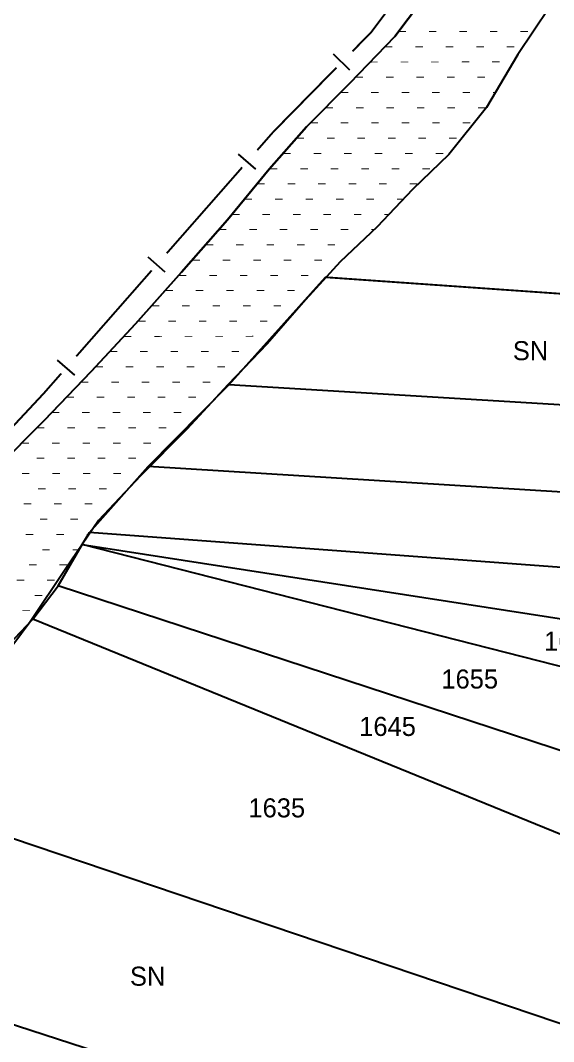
# Model space of a CAD drawing. Extents: x 203196 to 204359, y 4872588 to 4874244.
# Drawn here: x 203633.6 to 203703.5, y 4872996.3 to 4873130.3 of the extents above; entities that cross this region are included whole.
import ezdxf
from ezdxf.enums import TextEntityAlignment as Align

# ---------------------------------------------------------------- set-up
doc = ezdxf.new("R2010")
doc.units = 0
doc.header["$LTSCALE"] = 1.5
doc.header["$MEASUREMENT"] = 0
for name, color, linetype in [('CD_MALHA_LOTES', 7, 'CONTINUOUS'), ('HD-CURSO-PERENE', 170, 'CONTINUOUS'), ('HD-PRAIA', 251, 'CONTINUOUS'), ('LM-LIM-SETORES-BAIRROS', 250, 'CONTINUOUS'), ('RU-QUADRA', 210, 'CONTINUOUS'), ('Th_NmrPort', 1, 'CONTINUOUS')]:
    doc.layers.add(name, color=color, linetype=linetype)

# ---------------------------------------------------------------- blocks, each defined once
blk = doc.blocks.new('*X1')
at = {"layer": 'HD-PRAIA', "const_width": 0.13}
for points in [[(203683.171297, 4873128.830473), (203684.171297, 4873128.83058)], [(203687.171297, 4873128.8309), (203688.171297, 4873128.831007)], [(203691.171297, 4873128.831327), (203692.171297, 4873128.831434)], [(203695.171297, 4873128.831754), (203696.171297, 4873128.831861)], [(203699.171297, 4873128.832181), (203700.171297, 4873128.832288)], [(203681.384165, 4873126.830422), (203682.384165, 4873126.830528)], [(203685.384165, 4873126.830844), (203686.384165, 4873126.830949)], [(203689.384165, 4873126.831266), (203690.384165, 4873126.831371)], [(203693.384165, 4873126.831688), (203694.384165, 4873126.831793)], [(203697.384165, 4873126.832109), (203698.384165, 4873126.832215)], [(203679.466729, 4873124.83037), (203680.466729, 4873124.830474)], [(203683.466729, 4873124.830785), (203684.466729, 4873124.830888)], [(203687.466729, 4873124.831199), (203688.466729, 4873124.831303)], [(203691.466729, 4873124.831614), (203692.466729, 4873124.831717)], [(203695.466729, 4873124.832028), (203696.466729, 4873124.832132)], [(203677.549294, 4873122.830318), (203678.549294, 4873122.83042)], [(203681.549294, 4873122.830725), (203682.549294, 4873122.830826)], [(203685.549294, 4873122.831131), (203686.549294, 4873122.831233)], [(203689.549294, 4873122.831538), (203690.549294, 4873122.83164)], [(203693.549294, 4873122.831945), (203694.549294, 4873122.832046)], [(203675.587806, 4873120.830265), (203676.587806, 4873120.830365)], [(203679.587806, 4873120.830664), (203680.587806, 4873120.830764)], [(203683.587806, 4873120.831063), (203684.587806, 4873120.831163)], [(203687.587806, 4873120.831462), (203688.587806, 4873120.831562)], [(203691.587806, 4873120.831861), (203692.587806, 4873120.831961)], [(203695.587806, 4873120.83226), (203695.904193, 4873120.830468)], [(203673.597894, 4873118.830212), (203674.597894, 4873118.83031)], [(203677.597894, 4873118.830604), (203678.597894, 4873118.830702)], [(203681.597894, 4873118.830995), (203682.597894, 4873118.831093)], [(203685.597894, 4873118.831386), (203686.597894, 4873118.831484)], [(203689.597894, 4873118.831778), (203690.597894, 4873118.831876)], [(203693.597894, 4873118.832169), (203694.597894, 4873118.832267)], [(203671.607982, 4873116.830159), (203672.607982, 4873116.830256)], [(203675.607982, 4873116.830547), (203676.607982, 4873116.830644)], [(203679.607982, 4873116.830935), (203680.607982, 4873116.831032)], [(203683.607982, 4873116.831323), (203684.607982, 4873116.83142)], [(203687.607982, 4873116.831711), (203688.607982, 4873116.831808)], [(203691.607982, 4873116.832099), (203692.607982, 4873116.832196)], [(203669.80064, 4873114.830108), (203670.80064, 4873114.830205)], [(203673.80064, 4873114.830494), (203674.80064, 4873114.830591)], [(203677.80064, 4873114.83088), (203678.80064, 4873114.830977)], [(203681.80064, 4873114.831267), (203682.80064, 4873114.831363)], [(203685.80064, 4873114.831653), (203686.80064, 4873114.831749)], [(203689.80064, 4873114.832039), (203690.80064, 4873114.832135)], [(203668.052236, 4873112.830058), (203669.052236, 4873112.830154)], [(203672.052236, 4873112.830443), (203673.052236, 4873112.830539)], [(203676.052236, 4873112.830827), (203677.052236, 4873112.830924)], [(203680.052236, 4873112.831212), (203681.052236, 4873112.831308)], [(203684.052236, 4873112.831597), (203685.052236, 4873112.831693)], [(203688.052236, 4873112.831982), (203689.052236, 4873112.832078)], [(203682.303833, 4873110.831558), (203683.303833, 4873110.831654)], [(203686.303833, 4873110.831945), (203687.303833, 4873110.832042)], [(203666.303833, 4873110.830007), (203667.303833, 4873110.830104)], [(203670.303833, 4873110.830395), (203671.303833, 4873110.830492)], [(203674.303833, 4873110.830782), (203675.303833, 4873110.830879)], [(203678.303833, 4873110.83117), (203679.303833, 4873110.831267)], [(203664.644454, 4873108.829958), (203665.644454, 4873108.830056)], [(203668.644454, 4873108.830349), (203669.644454, 4873108.830447)], [(203672.644454, 4873108.830741), (203673.644454, 4873108.830839)], [(203676.644454, 4873108.831132), (203677.644454, 4873108.83123)], [(203680.644454, 4873108.831524), (203681.644454, 4873108.831621)], [(203684.644454, 4873108.831915), (203685.644454, 4873108.832013)], [(203662.988798, 4873106.829908), (203663.988798, 4873106.830007)], [(203666.988798, 4873106.830302), (203667.988798, 4873106.830401)], [(203670.988798, 4873106.830697), (203671.988798, 4873106.830795)], [(203674.988798, 4873106.831091), (203675.988798, 4873106.831189)], [(203678.988798, 4873106.831485), (203679.988798, 4873106.831584)], [(203682.988798, 4873106.831879), (203683.796214, 4873106.830116)], [(203661.333142, 4873104.829859), (203662.333142, 4873104.829958)], [(203665.333142, 4873104.830255), (203666.333142, 4873104.830354)], [(203669.333142, 4873104.830651), (203670.333142, 4873104.83075)], [(203673.333142, 4873104.831048), (203674.333142, 4873104.831147)], [(203677.333142, 4873104.831444), (203678.333142, 4873104.831543)], [(203681.333142, 4873104.83184), (203681.914119, 4873104.830065)], [(203659.620252, 4873102.829809), (203660.620252, 4873102.829908)], [(203663.620252, 4873102.830207), (203664.620252, 4873102.830307)], [(203667.620252, 4873102.830605), (203668.620252, 4873102.830705)], [(203671.620252, 4873102.831004), (203672.620252, 4873102.831103)], [(203675.620252, 4873102.831402), (203676.620252, 4873102.831502)], [(203679.620252, 4873102.8318), (203679.989079, 4873102.830012)], [(203657.875521, 4873100.829758), (203658.875521, 4873100.829859)], [(203661.875521, 4873100.83016), (203662.875521, 4873100.830261)], [(203665.875521, 4873100.830562), (203666.875521, 4873100.830663)], [(203669.875521, 4873100.830964), (203670.875521, 4873100.831064)], [(203673.875521, 4873100.831366), (203674.875521, 4873100.831466)], [(203677.875521, 4873100.831768), (203677.881811, 4873100.829958)], [(203656.13079, 4873098.829708), (203657.13079, 4873098.829809)], [(203660.13079, 4873098.830113), (203661.13079, 4873098.830215)], [(203664.13079, 4873098.830519), (203665.13079, 4873098.83062)], [(203668.13079, 4873098.830924), (203669.13079, 4873098.831026)], [(203672.13079, 4873098.83133), (203673.13079, 4873098.831431)], [(203654.376396, 4873096.829657), (203655.376396, 4873096.829759)], [(203658.376396, 4873096.830064), (203659.376396, 4873096.830166)], [(203662.376396, 4873096.830471), (203663.376396, 4873096.830572)], [(203666.376396, 4873096.830877), (203667.376396, 4873096.830979)], [(203670.376396, 4873096.831284), (203671.376396, 4873096.831386)], [(203652.584264, 4873094.829606), (203653.584264, 4873094.829708)], [(203656.584264, 4873094.830013), (203657.584264, 4873094.830115)], [(203660.584264, 4873094.830421), (203661.584264, 4873094.830522)], [(203664.584264, 4873094.830828), (203665.584264, 4873094.83093)], [(203668.584264, 4873094.831235), (203669.584264, 4873094.831337)], [(203650.792132, 4873092.829555), (203651.792132, 4873092.829657)], [(203654.792131, 4873092.829963), (203655.792131, 4873092.830064)], [(203658.792131, 4873092.83037), (203659.792131, 4873092.830472)], [(203662.792131, 4873092.830777), (203663.792131, 4873092.830879)], [(203666.792131, 4873092.831184), (203667.792131, 4873092.831286)], [(203648.999999, 4873090.829504), (203649.999999, 4873090.829606)], [(203652.999999, 4873090.829911), (203653.999999, 4873090.830013)], [(203656.999999, 4873090.830318), (203657.999999, 4873090.830419)], [(203660.999999, 4873090.830724), (203661.999999, 4873090.830826)], [(203664.999999, 4873090.831131), (203665.999999, 4873090.831232)], [(203647.147576, 4873088.829453), (203648.147576, 4873088.829554)], [(203651.147576, 4873088.829858), (203652.147576, 4873088.82996)], [(203655.147576, 4873088.830264), (203656.147576, 4873088.830365)], [(203659.147576, 4873088.830669), (203660.147576, 4873088.83077)], [(203663.147576, 4873088.831074), (203664.147576, 4873088.831176)], [(203645.282412, 4873086.829401), (203646.282412, 4873086.829502)], [(203649.282412, 4873086.829806), (203650.282412, 4873086.829908)], [(203653.282412, 4873086.830211), (203654.282412, 4873086.830313)], [(203657.282412, 4873086.830616), (203658.282412, 4873086.830718)], [(203661.282412, 4873086.831021), (203662.282412, 4873086.831123)], [(203643.417248, 4873084.82935), (203644.417248, 4873084.829451)], [(203647.417248, 4873084.829755), (203648.417248, 4873084.829857)], [(203651.417248, 4873084.830161), (203652.417248, 4873084.830262)], [(203655.417248, 4873084.830567), (203656.417248, 4873084.830668)], [(203659.417248, 4873084.830972), (203660.417248, 4873084.831074)], [(203641.516832, 4873082.829298), (203642.516832, 4873082.829399)], [(203645.516832, 4873082.829703), (203646.516832, 4873082.829805)], [(203649.516832, 4873082.830109), (203650.516832, 4873082.830211)], [(203653.516832, 4873082.830515), (203654.516832, 4873082.830617)], [(203657.516832, 4873082.830921), (203658.516832, 4873082.831023)], [(203639.601183, 4873080.829245), (203640.601183, 4873080.829347)], [(203643.601183, 4873080.829651), (203644.601183, 4873080.829752)], [(203647.601183, 4873080.830056), (203648.601183, 4873080.830158)], [(203651.601183, 4873080.830462), (203652.601183, 4873080.830563)], [(203655.601183, 4873080.830867), (203656.601183, 4873080.830968)], [(203637.685535, 4873078.829193), (203638.685535, 4873078.829294)], [(203641.685535, 4873078.829598), (203642.685535, 4873078.829699)], [(203645.685535, 4873078.830003), (203646.685535, 4873078.830104)], [(203649.685535, 4873078.830407), (203650.685535, 4873078.830509)], [(203653.685535, 4873078.830812), (203654.685535, 4873078.830913)], [(203635.730967, 4873076.829141), (203636.730967, 4873076.829242)], [(203639.730967, 4873076.829544), (203640.730967, 4873076.829645)], [(203643.730967, 4873076.829948), (203644.730967, 4873076.830049)], [(203647.730967, 4873076.830352), (203648.730967, 4873076.830452)], [(203651.730967, 4873076.830755), (203652.730967, 4873076.830856)], [(203633.733687, 4873074.829088), (203634.733687, 4873074.829189)], [(203637.733687, 4873074.829491), (203638.733687, 4873074.829592)], [(203641.733687, 4873074.829894), (203642.733687, 4873074.829995)], [(203645.733687, 4873074.830298), (203646.733687, 4873074.830398)], [(203649.733687, 4873074.830701), (203650.733687, 4873074.830802)], [(203635.736407, 4873072.829438), (203636.736407, 4873072.829539)], [(203639.736407, 4873072.829841), (203640.736407, 4873072.829942)], [(203643.736407, 4873072.830244), (203644.736407, 4873072.830345)], [(203647.736407, 4873072.830647), (203648.736407, 4873072.830748)], [(203633.778938, 4873070.829385), (203634.778938, 4873070.829486)], [(203637.778938, 4873070.829789), (203638.778938, 4873070.82989)], [(203641.778938, 4873070.830192), (203642.778938, 4873070.830293)], [(203645.778938, 4873070.830595), (203646.778938, 4873070.830696)], [(203635.896131, 4873068.829737), (203636.896131, 4873068.829838)], [(203639.896131, 4873068.830141), (203640.896131, 4873068.830242)], [(203643.896131, 4873068.830544), (203644.896131, 4873068.830645)], [(203634.013325, 4873066.829686), (203635.013325, 4873066.829787)], [(203638.013325, 4873066.830089), (203639.013325, 4873066.83019)], [(203642.013325, 4873066.830493), (203643.013325, 4873066.830594)], [(203636.14064, 4873064.830038), (203637.14064, 4873064.830139)], [(203640.14064, 4873064.830442), (203641.14064, 4873064.830543)], [(203634.293953, 4873062.829973), (203635.293953, 4873062.830073)], [(203638.293953, 4873062.830372), (203639.293953, 4873062.830472)], [(203642.293953, 4873062.830772), (203642.57324, 4873062.828978)], [(203636.447265, 4873060.830302), (203637.447265, 4873060.830401)], [(203640.447265, 4873060.830696), (203641.221509, 4873060.828932)], [(203634.701462, 4873058.830237), (203635.701462, 4873058.830335)], [(203638.701462, 4873058.830628), (203639.701462, 4873058.830725)], [(203633.080973, 4873056.830178), (203634.080973, 4873056.830275)], [(203637.080973, 4873056.830566), (203638.080973, 4873056.830663)], [(203635.460483, 4873054.830504), (203636.460483, 4873054.830601)], [(203633.834178, 4873052.830442), (203634.834178, 4873052.830538)]]:
    blk.add_lwpolyline(points, dxfattribs=at)

msp = doc.modelspace()

# ---------------------------------------------------------------- linework, layer by layer
at = {"layer": 'CD_MALHA_LOTES', "linetype": 'Continuous', "flags": 128}
for points in [[(203660.912963, 4873082.470293), (203673.616649, 4873096.61602)], [(203673.616649, 4873096.61602), (203744.791467, 4873091.624533)], [(203650.338002, 4873071.757995), (203660.912963, 4873082.470293)], [(203742.559899, 4873077.526155), (203660.912963, 4873082.470293)], [(203642.647122, 4873063.105755), (203650.338002, 4873071.757995)], [(203759.040357, 4873065.028475), (203650.338002, 4873071.757995)], [(203641.685762, 4873061.526377), (203642.647122, 4873063.105755)], [(203751.185102, 4873055.034493), (203642.647122, 4873063.105755)], [(203638.527007, 4873056.10156), (203641.685762, 4873061.526377)], [(203641.685762, 4873061.526377), (203745.169305, 4873045.457931)], [(203740.076402, 4873036.395649), (203641.685762, 4873061.526377)], [(203635.230915, 4873051.706771), (203638.527007, 4873056.10156)], [(203733.340675, 4873024.969527), (203638.527007, 4873056.10156)], [(203613.874988, 4873029.252147), (203635.230915, 4873051.706771)], [(203725.808479, 4873014.761344), (203635.230915, 4873051.706771)], [(203710.047782, 4872996.723007), (203613.874988, 4873029.252147)], [(203694.148553, 4872978.506069), (203594.922462, 4873010.711631)]]:
    msp.add_lwpolyline(points, dxfattribs=at)
at = {"layer": 'HD-CURSO-PERENE', "linetype": 'Continuous'}
msp.add_polyline3d([(203688.078689, 4873135.344324, 2.290257), (203682.693168, 4873128.195826, 2.290257), (203676.797297, 4873122.045919, 2.290257), (203671.122354, 4873116.342056, 2.290257), (203666.233649, 4873110.749722, 2.290257), (203660.741307, 4873104.114915, 2.290257), (203654.741749, 4873097.237398, 2.290257), (203648.687369, 4873090.480603, 2.290257), (203642.854498, 4873084.225902, 2.290257), (203636.683207, 4873077.782703, 2.290257), (203630.433727, 4873071.524546, 2.290257)], dxfattribs=at)
at = {"layer": 'HD-PRAIA', "linetype": 'Continuous'}
for points in [[(203630.433727, 4873071.524546, 3.0316), (203636.683207, 4873077.782703, 3.0316), (203642.854498, 4873084.225902, 3.0316), (203648.687369, 4873090.480603, 3.0316), (203654.741749, 4873097.237398, 3.0316), (203660.741307, 4873104.114915, 3.0316), (203666.233649, 4873110.749722, 3.0316), (203671.122354, 4873116.342056, 3.0316), (203676.797297, 4873122.045919, 3.0316), (203682.693168, 4873128.195826, 3.0316), (203688.078689, 4873135.344324, 3.0316)], [(203702.967865, 4873131.938292, 3.557714), (203698.842562, 4873125.801068, 3.509886), (203694.740986, 4873118.862767, 3.509886), (203689.806412, 4873112.710363, 3.509886), (203685.0082, 4873108.118062, 3.517857), (203680.390978, 4873103.211464, 3.517857), (203675.544622, 4873098.611681, 3.517857), (203670.974713, 4873093.632493, 3.517857), (203665.963861, 4873087.849298, 3.517857), (203660.789037, 4873082.476312, 3.517857), (203655.409305, 4873076.657108, 3.517857), (203649.361491, 4873070.532886, 3.517857), (203643.821141, 4873064.675397, 3.493943), (203639.566013, 4873058.379428, 3.493943), (203634.887045, 4873051.383372, 3.493943), (203630.158821, 4873045.044524, 3.493943)]]:
    msp.add_polyline3d(points, dxfattribs=at)
at = {"layer": 'LM-LIM-SETORES-BAIRROS', "const_width": 0.25}
for points in [[(203679.609658, 4873128.740022), (203686.498271, 4873137.924841)], [(203677.143882, 4873126.229414), (203679.246006, 4873128.369759)], [(203679.246006, 4873128.369759), (203679.609658, 4873128.740022)], [(203666.784571, 4873115.681753), (203675.041758, 4873124.08907)], [(203664.663371, 4873113.264571), (203666.64214, 4873115.519448)], [(203666.64214, 4873115.519448), (203666.784571, 4873115.681753)], [(203652.790753, 4873099.735309), (203662.684601, 4873111.009694)], [(203640.918135, 4873086.206046), (203650.811983, 4873097.480432)], [(203636.703914, 4873081.403794), (203638.939365, 4873083.951169)], [(203636.287198, 4873080.957161), (203636.703914, 4873081.403794)], [(203628.783069, 4873072.914273), (203636.287198, 4873080.957161)]]:
    msp.add_lwpolyline(points, dxfattribs=at)
at = {"layer": 'LM-LIM-SETORES-BAIRROS'}
for points in [[(203676.812638, 4873123.751456), (203674.672294, 4873125.85358)], [(203664.471629, 4873110.771935), (203662.216752, 4873112.750705)], [(203652.599012, 4873097.242672), (203650.344135, 4873099.221442)], [(203640.726394, 4873083.71341), (203638.471517, 4873085.692179)]]:
    msp.add_lwpolyline(points, dxfattribs=at)
at = {"layer": 'RU-QUADRA', "linetype": 'Continuous', "const_width": 0.18, "flags": 128}
msp.add_lwpolyline([(203694.148553, 4872978.506069), (203710.047782, 4872996.723007), (203725.808479, 4873014.761344), (203733.340675, 4873024.969527), (203740.076402, 4873036.395649), (203745.169305, 4873045.457931), (203751.185102, 4873055.034493), (203753.23029, 4873054.894917), (203759.040357, 4873065.028475), (203765.649403, 4873075.92479), (203765.760731, 4873079.703431), (203767.989442, 4873084.491985), (203770.570159, 4873087.691075), (203773.726803, 4873090.035003), (203744.791467, 4873091.624533), (203673.616649, 4873096.61602), (203660.912963, 4873082.470293), (203650.338002, 4873071.757995), (203642.647122, 4873063.105755), (203641.685762, 4873061.526377), (203638.527007, 4873056.10156), (203635.230915, 4873051.706771), (203613.874988, 4873029.252147)], dxfattribs=at)

# ---------------------------------------------------------------- block references
at = {"layer": 'HD-PRAIA'}
msp.add_blockref('*X1', (0, 0), dxfattribs=at)

# ---------------------------------------------------------------- texts
at = {"layer": 'Th_NmrPort', "color": 1}
for s, p in [('SN', (203698.185544, 4873086.949201, 14.885117)), ('1667', (203702.287683, 4873048.839237)), ('1655', (203688.811963, 4873043.861155)), ('1645', (203678.03467, 4873037.639558)), ('1635', (203663.500245, 4873026.951894)), ('SN', (203647.962081, 4873004.860437))]:
    msp.add_text(s, height=2.5, dxfattribs=at).set_placement(p, align=Align.MIDDLE_LEFT)

doc.saveas('drawing.dxf')
